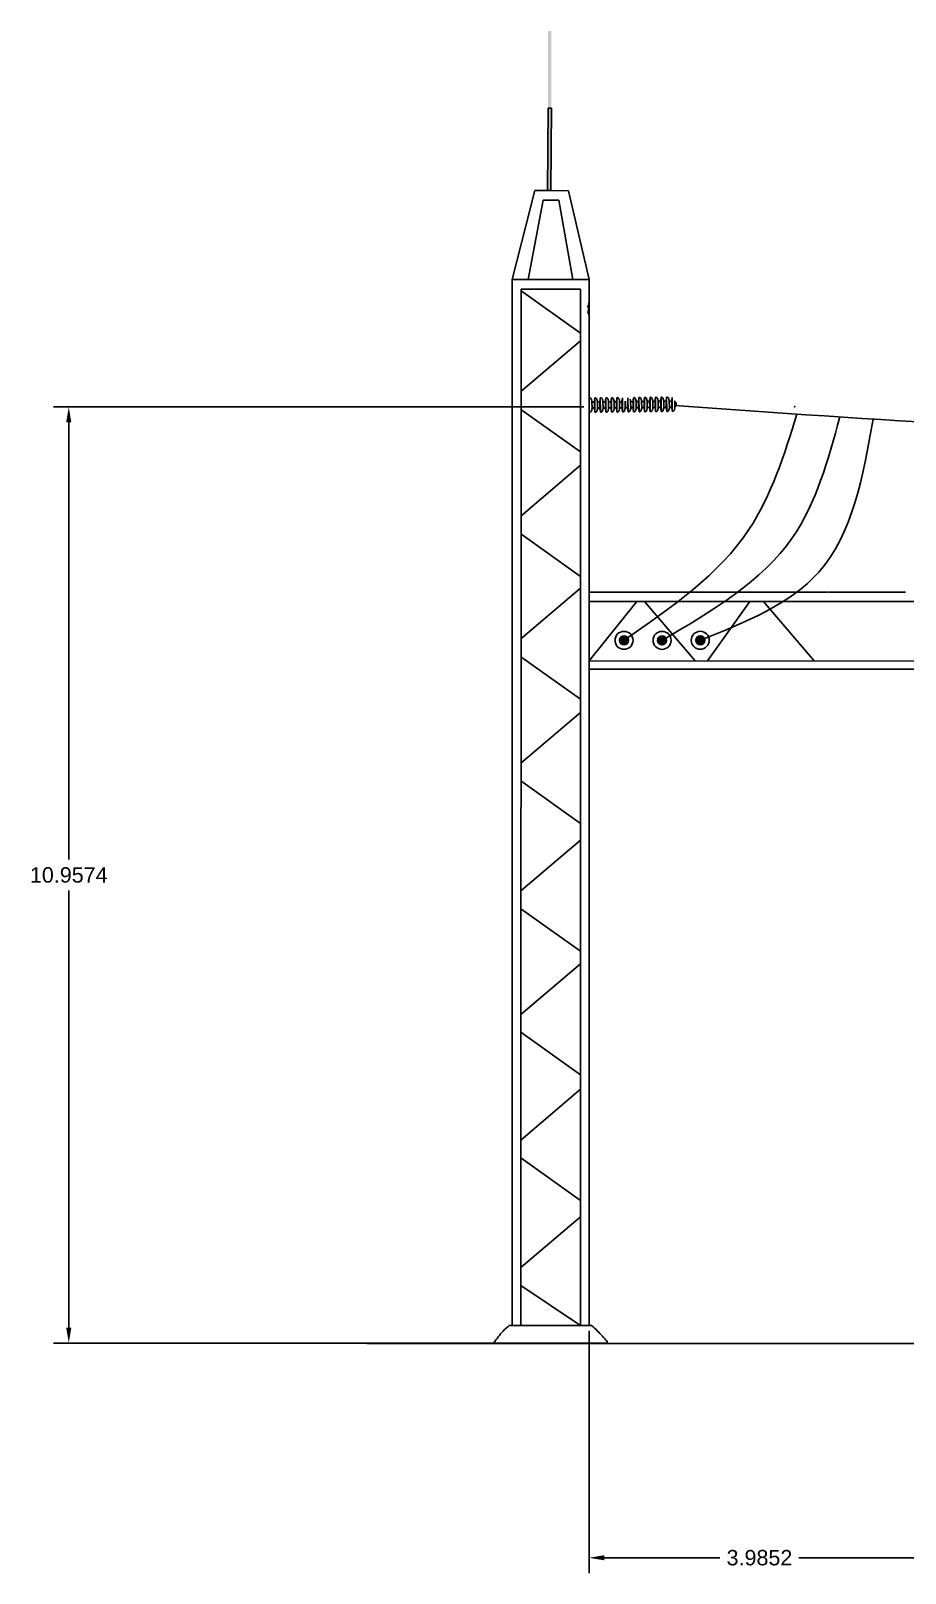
# Model space of a CAD drawing. Header units: inches. Extents: x 25.4 to 67.8, y 12.4 to 30.4.
# Drawn here: x 25.39 to 35.61, y 12.38 to 30.43 of the extents above; entities that cross this region are included whole.
import ezdxf

# ---------------------------------------------------------------- set-up
doc = ezdxf.new("R2010")
doc.units = ezdxf.units.IN
doc.header["$MEASUREMENT"] = 0
doc.linetypes.add('DASHED', pattern=[0.75, 0.5, -0.25])
for name, color, linetype in [('DIM', 2, 'Continuous'), ('medidas', 3, 'Continuous'), ('referencia', 2, 'Continuous')]:
    doc.layers.add(name, color=color, linetype=linetype)
doc.styles.get("Standard").update_dxf_attribs({"font": 'arial.ttf'})
doc.dimstyles.get("Standard").update_dxf_attribs({"dimtxt": 0.18, "dimasz": 0.18, "dimexe": 0.18, "dimexo": 0.0625, "dimgap": 0.09, "dimtad": 0, "dimtih": 1, "dimtoh": 1, "dimdec": 4, "dimzin": 0, "dimdsep": 46, "dimtxsty": 'Standard', "dimcen": 0.09, "dimadec": 0, "dimazin": 0, "dimtfac": 1, "dimtdec": 4, "dimtofl": 0, "dimtmove": 0, "dimatfit": 3, "dimfxl": 1, "dimtolj": 1, "dimtzin": 0, "dimarcsym": 0})

# ---------------------------------------------------------------- blocks, each defined once
blk = doc.blocks.new('*D82')
at = {"layer": 'Defpoints', "color": 0, "transparency": 16777216}
for p in [(31.914, 15.278), (35.899, 15.278), (35.899, 12.558)]:
    blk.add_point(p, dxfattribs=at)
at = {"layer": 'medidas', "color": 0, "lineweight": -2, "transparency": 16777216}
for p, q in [((31.914, 15.215), (31.914, 12.378)), ((35.899, 15.215), (35.899, 12.378)), ((32.094, 12.558), (33.444, 12.558)), ((35.719, 12.558), (34.369, 12.558))]:
    blk.add_line(p, q, dxfattribs=at)
at = {"layer": 'medidas', "color": 0, "transparency": 16777216}
for points in [[(32.094, 12.588), (32.094, 12.528), (31.914, 12.558)], [(35.719, 12.588), (35.719, 12.528), (35.899, 12.558)]]:
    blk.add_solid(points, dxfattribs=at)
at = {"layer": 'medidas', "color": 0, "transparency": 16777216, "insert": (33.907, 12.558), "char_height": 0.18, "attachment_point": 5}
blk.add_mtext('\\A1;3.9852', dxfattribs=at)
blk = doc.blocks.new('*D90')
at = {"layer": 'Defpoints', "color": 0, "transparency": 16777216}
for p in [(31.916, 26.028), (25.829, 15.071), (31.914, 15.071)]:
    blk.add_point(p, dxfattribs=at)
at = {"layer": 'medidas', "color": 0, "lineweight": -2, "transparency": 16777216}
for p, q in [((31.853, 26.028), (25.649, 26.028)), ((25.829, 25.848), (25.829, 20.731)), ((25.829, 15.251), (25.829, 20.367)), ((31.852, 15.071), (25.649, 15.071))]:
    blk.add_line(p, q, dxfattribs=at)
at = {"layer": 'medidas', "color": 0, "transparency": 16777216}
for points in [[(25.799, 25.848), (25.859, 25.848), (25.829, 26.028)], [(25.799, 15.251), (25.859, 15.251), (25.829, 15.071)]]:
    blk.add_solid(points, dxfattribs=at)
at = {"layer": 'medidas', "color": 0, "transparency": 16777216, "insert": (25.829, 20.549), "char_height": 0.18, "attachment_point": 5}
blk.add_mtext('\\A1;10.9574', dxfattribs=at)

msp = doc.modelspace()

# ---------------------------------------------------------------- hatches: boundary and pattern name
at = {"layer": 'DIM'}
h = msp.add_hatch(color=256, dxfattribs=at)
h.dxf.hatch_style = 1
h.paths.add_polyline_path([(32.3754, 23.29576, 1), (32.27026, 23.29576, 1)])
h = msp.add_hatch(color=256, dxfattribs=at)
h.dxf.hatch_style = 1
h.paths.add_polyline_path([(32.82102, 23.29552, 1), (32.71589, 23.29552, 1)])
h = msp.add_hatch(color=256, dxfattribs=at)
h.dxf.hatch_style = 1
h.paths.add_polyline_path([(33.26731, 23.29622, 1), (33.16217, 23.29622, 1)])
at = {"layer": 'referencia'}
h = msp.add_hatch(color=256, dxfattribs=at)
h.dxf.hatch_style = 1
h.paths.add_polyline_path([(31.47427, 30.42908), (31.43495, 30.42921), (31.42848, 28.56091), (31.4678, 28.56091)])

# ---------------------------------------------------------------- linework, layer by layer
at = {"color": 2}
for p, q in [((31.90818, 27.22136), (31.90828, 27.21161)), ((31.90912, 27.12869), (31.90924, 27.11712)), ((31.97618, 26.10153), (31.97628, 26.09178)), ((31.97712, 26.00885), (31.97724, 25.99728)), ((32.04035, 26.10223), (32.04045, 26.09247)), ((32.04129, 26.00955), (32.04141, 25.99798)), ((32.10547, 26.10284), (32.10557, 26.09309)), ((32.10641, 26.01016), (32.10653, 25.99859)), ((32.17059, 26.1035), (32.17068, 26.09375)), ((32.17153, 26.01082), (32.17164, 25.99926)), ((32.23476, 26.10415), (32.23486, 26.0944)), ((32.2357, 26.01147), (32.23582, 25.99991)), ((32.29893, 26.10485), (32.29903, 26.0951)), ((32.29987, 26.01217), (32.29999, 26.00061)), ((32.36499, 26.01278), (32.36511, 26.00122)), ((32.42822, 26.10611), (32.42832, 26.09636)), ((32.42916, 26.01343), (32.42928, 26.00187)), ((32.49239, 26.10681), (32.49249, 26.09706)), ((32.49333, 26.01413), (32.49345, 26.00257)), ((32.55751, 26.10742), (32.55761, 26.09767)), ((32.55845, 26.01475), (32.55857, 26.00318)), ((32.62263, 26.10808), (32.62273, 26.09833)), ((32.62357, 26.01541), (32.62369, 26.00384)), ((32.6868, 26.10873), (32.6869, 26.09898)), ((32.68774, 26.01606), (32.68786, 26.00449)), ((32.75098, 26.10943), (32.75107, 26.09968)), ((32.75192, 26.01676), (32.75203, 26.00519)), ((32.81609, 26.11005), (32.81619, 26.1003)), ((32.81703, 26.01737), (32.81715, 26.0058)), ((32.87313, 26.02596), (32.85273, 26.01511))]:
    msp.add_line(p, q, dxfattribs=at)
at = {"color": 2, "linetype": 'DASHED'}
for p, q in [((31.90912, 27.12869), (31.90828, 27.21161)), ((31.90855, 27.18456), (31.90886, 27.15392)), ((31.90935, 27.22256), (31.91054, 27.22257)), ((31.91042, 27.23347), (31.91173, 27.10506)), ((31.91043, 27.11595), (31.91162, 27.11596)), ((31.9116, 27.23467), (31.91278, 27.23468)), ((31.91264, 27.24877), (31.91425, 27.08981)), ((31.91292, 27.10388), (31.91411, 27.1039)), ((31.9422, 26.1151), (31.94818, 26.09058)), ((31.94354, 25.98302), (31.94902, 26.00766)), ((31.94902, 26.00766), (31.94818, 26.09058)), ((31.97712, 26.00885), (31.97628, 26.09178)), ((31.97655, 26.06472), (31.97686, 26.03408)), ((31.97735, 26.10272), (31.97854, 26.10273)), ((31.97842, 26.11364), (31.97973, 25.98522)), ((31.97843, 25.99611), (31.97962, 25.99612)), ((31.9796, 26.11483), (31.98078, 26.11485)), ((31.98064, 26.12893), (31.98225, 25.96997)), ((32.00637, 26.11575), (32.01235, 26.09123)), ((32.00771, 25.98368), (32.01319, 26.00831)), ((32.01319, 26.00831), (32.01235, 26.09123)), ((32.04129, 26.00955), (32.04045, 26.09247)), ((32.04072, 26.06542), (32.04104, 26.03478)), ((32.04152, 26.10342), (32.04271, 26.10343)), ((32.0426, 26.11434), (32.0439, 25.98592)), ((32.04261, 25.99681), (32.04379, 25.99682)), ((32.04377, 26.11553), (32.04496, 26.11555)), ((32.04481, 26.12963), (32.04642, 25.97067)), ((32.07054, 26.11645), (32.07653, 26.09193)), ((32.07188, 25.98437), (32.07737, 26.00901)), ((32.07737, 26.00901), (32.07653, 26.09193)), ((32.10641, 26.01016), (32.10557, 26.09309)), ((32.10584, 26.06604), (32.10615, 26.0354)), ((32.10664, 26.10403), (32.10783, 26.10405)), ((32.10772, 26.11495), (32.10902, 25.98653)), ((32.10772, 25.99742), (32.10891, 25.99743)), ((32.10889, 26.11615), (32.11007, 26.11616)), ((32.10993, 26.13024), (32.11154, 25.97128)), ((32.13566, 26.11706), (32.14164, 26.09255)), ((32.137, 25.98499), (32.14248, 26.00962)), ((32.14248, 26.00962), (32.14164, 26.09255)), ((32.17153, 26.01082), (32.17068, 26.09375)), ((32.17096, 26.0667), (32.17127, 26.03606)), ((32.17176, 26.10469), (32.17294, 26.10471)), ((32.17283, 26.11561), (32.17413, 25.98719)), ((32.17284, 25.99808), (32.17402, 25.99809)), ((32.174, 26.11681), (32.17519, 26.11682)), ((32.17505, 26.1309), (32.17666, 25.97195)), ((32.20078, 26.11772), (32.20676, 26.09321)), ((32.20212, 25.98565), (32.2076, 26.01028)), ((32.2076, 26.01028), (32.20676, 26.09321)), ((32.2357, 26.01147), (32.23486, 26.0944)), ((32.23513, 26.06735), (32.23544, 26.03671)), ((32.23593, 26.10535), (32.23712, 26.10536)), ((32.23701, 26.11626), (32.23831, 25.98784)), ((32.23701, 25.99873), (32.2382, 25.99875)), ((32.23818, 26.11746), (32.23936, 26.11747)), ((32.23922, 26.13155), (32.24083, 25.9726)), ((32.26495, 26.11837), (32.27093, 26.09386)), ((32.26629, 25.9863), (32.27177, 26.01093)), ((32.27177, 26.01093), (32.27093, 26.09386)), ((32.29987, 26.01217), (32.29903, 26.0951)), ((32.2993, 26.06805), (32.29962, 26.03741)), ((32.30118, 26.11696), (32.30248, 25.98854)), ((32.30119, 25.99943), (32.30237, 25.99945)), ((32.30339, 26.13225), (32.30501, 25.9733)), ((32.33046, 25.987), (32.33595, 26.01163)), ((32.33595, 26.01163), (32.33511, 26.09456)), ((32.36499, 26.01278), (32.36415, 26.09571)), ((32.36442, 26.06866), (32.36473, 26.03802)), ((32.3663, 26.11757), (32.3676, 25.98915)), ((32.3663, 26.00005), (32.36749, 26.00006)), ((32.36851, 26.13287), (32.37012, 25.97391)), ((32.39424, 26.11968), (32.40022, 26.09517)), ((32.39558, 25.98761), (32.40106, 26.01224)), ((32.40106, 26.01224), (32.40022, 26.09517)), ((32.42916, 26.01343), (32.42832, 26.09636)), ((32.4286, 26.06931), (32.42891, 26.03867)), ((32.42939, 26.10731), (32.43058, 26.10732)), ((32.43047, 26.11822), (32.43177, 25.98981)), ((32.43048, 26.0007), (32.43166, 26.00071)), ((32.43164, 26.11942), (32.43283, 26.11943)), ((32.43268, 26.13352), (32.4343, 25.97456)), ((32.45841, 26.12033), (32.4644, 26.09582)), ((32.45975, 25.98826), (32.46524, 26.01289)), ((32.46524, 26.01289), (32.4644, 26.09582)), ((32.49333, 26.01413), (32.49249, 26.09706)), ((32.49277, 26.07001), (32.49308, 26.03937)), ((32.49357, 26.10801), (32.49475, 26.10802)), ((32.49464, 26.11892), (32.49594, 25.99051)), ((32.49465, 26.0014), (32.49583, 26.00141)), ((32.49581, 26.12012), (32.497, 26.12013)), ((32.49686, 26.13422), (32.49847, 25.97526)), ((32.52259, 26.12103), (32.52857, 26.09652)), ((32.52393, 25.98896), (32.52941, 26.01359)), ((32.52941, 26.01359), (32.52857, 26.09652)), ((32.55845, 26.01475), (32.55761, 26.09767)), ((32.55789, 26.07062), (32.5582, 26.03998)), ((32.55868, 26.10862), (32.55987, 26.10863)), ((32.55976, 26.11953), (32.56106, 25.99112)), ((32.55977, 26.00201), (32.56095, 26.00202)), ((32.56093, 26.12073), (32.56212, 26.12074)), ((32.56197, 26.13483), (32.56359, 25.97587)), ((32.5877, 26.12165), (32.59369, 26.09713)), ((32.58904, 25.98957), (32.59453, 26.0142)), ((32.59453, 26.0142), (32.59369, 26.09713)), ((32.62357, 26.01541), (32.62273, 26.09833)), ((32.623, 26.07128), (32.62331, 26.04064)), ((32.6238, 26.10928), (32.62499, 26.10929)), ((32.62488, 26.1202), (32.62618, 25.99178)), ((32.62488, 26.00267), (32.62607, 26.00268)), ((32.62605, 26.12139), (32.62723, 26.1214)), ((32.62709, 26.13549), (32.6287, 25.97653)), ((32.65282, 26.12231), (32.6588, 26.09779)), ((32.65416, 25.99023), (32.65964, 26.01487)), ((32.65964, 26.01487), (32.6588, 26.09779)), ((32.68774, 26.01606), (32.6869, 26.09898)), ((32.68718, 26.07193), (32.68749, 26.04129)), ((32.68797, 26.10993), (32.68916, 26.10994)), ((32.68905, 26.12085), (32.69035, 25.99243)), ((32.68906, 26.00332), (32.69024, 26.00333)), ((32.69022, 26.12204), (32.69141, 26.12205)), ((32.69126, 26.13614), (32.69288, 25.97718)), ((32.71699, 26.12296), (32.72298, 26.09844)), ((32.71833, 25.99088), (32.72382, 26.01552)), ((32.72382, 26.01552), (32.72298, 26.09844)), ((32.75192, 26.01676), (32.75107, 26.09968)), ((32.75135, 26.07263), (32.75166, 26.04199)), ((32.75215, 26.11063), (32.75333, 26.11064)), ((32.75322, 26.12155), (32.75452, 25.99313)), ((32.75323, 26.00402), (32.75441, 26.00403)), ((32.75439, 26.12274), (32.75558, 26.12275)), ((32.75544, 26.13684), (32.75705, 25.97788)), ((32.78117, 26.12366), (32.78715, 26.09914)), ((32.78251, 25.99158), (32.78799, 26.01622)), ((32.78799, 26.01622), (32.78715, 26.09914)), ((32.81703, 26.01737), (32.81619, 26.1003)), ((32.81647, 26.07324), (32.81678, 26.04261)), ((32.81726, 26.11124), (32.81845, 26.11126)), ((32.81834, 26.12216), (32.81964, 25.99374)), ((32.81835, 26.00463), (32.81953, 26.00464)), ((32.81951, 26.12335), (32.8207, 26.12337)), ((32.82055, 26.13745), (32.82217, 25.97849)), ((32.84628, 26.12427), (32.85227, 26.09975)), ((32.84762, 25.9922), (32.85311, 26.01683)), ((32.85311, 26.01683), (32.85227, 26.09975)), ((32.88122, 26.1098), (32.88228, 26.00556)), ((32.88159, 26.073), (32.8819, 26.04236)), ((32.88347, 26.12191), (32.88477, 25.99349)), ((32.88347, 26.00438), (32.88466, 26.0044)), ((32.88568, 26.13721), (32.88729, 25.97825)), ((32.91275, 25.99195), (32.91823, 26.01658)), ((32.91823, 26.01658), (32.91739, 26.09951)), ((32.91767, 26.07246), (32.91798, 26.04182)), ((32.93185, 26.0726), (32.93216, 26.04196)), ((31.98092, 25.98405), (31.98211, 25.98406)), ((32.0451, 25.98475), (32.04628, 25.98476)), ((32.11021, 25.98536), (32.1114, 25.98537)), ((32.17533, 25.98602), (32.17652, 25.98603)), ((32.2395, 25.98667), (32.24069, 25.98668)), ((32.30368, 25.98737), (32.30486, 25.98738)), ((32.36879, 25.98798), (32.36998, 25.98799)), ((32.43297, 25.98863), (32.43415, 25.98864)), ((32.49714, 25.98933), (32.49833, 25.98934)), ((32.56226, 25.98994), (32.56344, 25.98996)), ((32.62738, 25.99061), (32.62856, 25.99062)), ((32.69155, 25.99126), (32.69273, 25.99127)), ((32.75572, 25.99196), (32.75691, 25.99197)), ((32.82084, 25.99257), (32.82202, 25.99258)), ((32.88596, 25.99232), (32.88715, 25.99233))]:
    msp.add_line(p, q, dxfattribs=at)
at = {"color": 2}
msp.add_lwpolyline([(32.92039, 26.0791), (32.91754, 26.08446)], dxfattribs=at)
for centre, radius, start, end in [((31.90155, 27.22278), 0.02112, 237.459927, 288.832763), ((31.90264, 27.11557), 0.02112, 72.329705, 123.702541), ((31.95879, 26.09816), 0.01304, 215.538928, 267.355559), ((31.95978, 26.00029), 0.01304, 93.806909, 145.623539), ((31.96955, 26.10294), 0.02112, 237.459927, 288.832763), ((31.97064, 25.99573), 0.02112, 72.329705, 123.702541), ((32.02296, 26.09881), 0.01304, 215.538928, 267.355559), ((32.02395, 26.00095), 0.01304, 93.806909, 145.623539), ((32.03372, 26.10359), 0.02112, 237.459927, 288.832763), ((32.03481, 25.99638), 0.02112, 72.329705, 123.702541), ((32.08713, 26.09946), 0.01304, 215.538928, 267.355559), ((32.08813, 26.0016), 0.01304, 93.806909, 145.623539), ((32.09789, 26.10425), 0.02112, 237.459927, 291.549901), ((32.09898, 25.99703), 0.02112, 69.612567, 123.702541), ((32.15225, 26.10012), 0.01304, 215.538928, 267.355559), ((32.15324, 26.00226), 0.01304, 93.806909, 145.623539), ((32.16301, 26.10491), 0.02112, 237.459927, 291.549901), ((32.1641, 25.99769), 0.02112, 69.612567, 123.702541), ((32.21737, 26.10078), 0.01304, 215.538928, 267.355559), ((32.21836, 26.00292), 0.01304, 93.806909, 145.623539), ((32.22813, 26.10557), 0.02112, 237.459927, 288.832763), ((32.22922, 25.99835), 0.02112, 72.329705, 123.702541), ((32.28154, 26.10143), 0.01304, 215.538928, 267.355559), ((32.28253, 26.00357), 0.01304, 93.806909, 145.623539), ((32.2923, 26.10622), 0.02112, 237.459927, 288.832763), ((32.29339, 25.99901), 0.02112, 72.329705, 123.702541), ((32.34671, 26.00422), 0.01304, 93.806909, 145.623539), ((32.35756, 25.99966), 0.02112, 69.612567, 123.702541), ((32.41083, 26.10275), 0.01304, 215.538928, 267.355559), ((32.41182, 26.00488), 0.01304, 93.806909, 145.623539), ((32.42159, 26.10753), 0.02112, 237.459927, 288.832763), ((32.42268, 26.00032), 0.02112, 72.329705, 123.702541), ((32.475, 26.1034), 0.01304, 215.538928, 267.355559), ((32.476, 26.00553), 0.01304, 93.806909, 145.623539), ((32.48577, 26.10818), 0.02112, 237.459927, 288.832763), ((32.48685, 26.00097), 0.02112, 72.329705, 123.702541), ((32.53918, 26.10405), 0.01304, 215.538928, 267.355559), ((32.54017, 26.00618), 0.01304, 93.806909, 145.623539), ((32.54994, 26.10883), 0.02112, 237.459927, 291.549901), ((32.55103, 26.00162), 0.02112, 69.612567, 123.702541), ((32.6043, 26.10471), 0.01304, 215.538928, 267.355559), ((32.60529, 26.00684), 0.01304, 93.806909, 145.623539), ((32.61506, 26.10949), 0.02112, 237.459927, 291.549901), ((32.61614, 26.00228), 0.02112, 69.612567, 123.702541), ((32.66941, 26.10537), 0.01304, 215.538928, 267.355559), ((32.6704, 26.0075), 0.01304, 93.806909, 145.623539), ((32.68017, 26.11015), 0.02112, 237.459927, 288.832763), ((32.68126, 26.00294), 0.02112, 72.329705, 123.702541), ((32.73359, 26.10602), 0.01304, 215.538928, 267.355559), ((32.73458, 26.00815), 0.01304, 93.806909, 145.623539), ((32.74435, 26.1108), 0.02112, 237.459927, 288.832763), ((32.74543, 26.00359), 0.02112, 72.329705, 123.702541), ((32.79776, 26.10667), 0.01304, 215.538928, 267.355559), ((32.79875, 26.00881), 0.01304, 93.806909, 145.623539), ((32.80852, 26.11145), 0.02112, 237.459927, 291.549901), ((32.80961, 26.00424), 0.02112, 69.612567, 123.702541), ((32.86288, 26.10733), 0.01304, 215.538928, 267.355559), ((32.86387, 26.00947), 0.01304, 93.806909, 145.623539), ((32.87364, 26.11212), 0.02112, 237.459927, 291.549901), ((32.87472, 26.0049), 0.02112, 69.612567, 123.702541)]:
    msp.add_arc(centre, radius, start, end, dxfattribs=at)
at = {"color": 2, "linetype": 'DASHED'}
for centre, radius, start, end in [((31.90936, 27.22138), 0.00118, 90.581234, 180.581234), ((31.91042, 27.11713), 0.00118, 180.581234, 270.581234), ((31.91161, 27.23349), 0.00118, 90.581234, 180.581234), ((31.91291, 27.10507), 0.00118, 180.581234, 270.581234), ((31.91738, 27.24882), 0.00474, 83.863317, 180.581234), ((31.91899, 27.08986), 0.00474, 180.581234, 277.299151), ((31.91918, 26.10948), 0.02369, 13.711253, 83.863317), ((31.97736, 26.10154), 0.00118, 90.581234, 180.581234), ((31.97842, 25.99729), 0.00118, 180.581234, 270.581234), ((31.97961, 26.11365), 0.00118, 90.581234, 180.581234), ((31.98538, 26.12898), 0.00474, 83.863317, 180.581234), ((31.98335, 26.11013), 0.02369, 13.711253, 83.863317), ((32.04154, 26.10224), 0.00118, 90.581234, 180.581234), ((32.04259, 25.99799), 0.00118, 180.581234, 270.581234), ((32.04378, 26.11435), 0.00118, 90.581234, 180.581234), ((32.04955, 26.12968), 0.00474, 83.863317, 180.581234), ((32.04752, 26.11083), 0.02369, 13.711253, 83.863317), ((32.10665, 26.10285), 0.00118, 90.581234, 180.581234), ((32.10771, 25.99861), 0.00118, 180.581234, 270.581234), ((32.1089, 26.11496), 0.00118, 90.581234, 180.581234), ((32.11467, 26.13029), 0.00474, 83.863317, 180.581234), ((32.11264, 26.11144), 0.02369, 13.711253, 83.863317), ((32.17177, 26.10351), 0.00118, 90.581234, 180.581234), ((32.17283, 25.99927), 0.00118, 180.581234, 270.581234), ((32.17402, 26.11562), 0.00118, 90.581234, 180.581234), ((32.17978, 26.13095), 0.00474, 83.863317, 180.581234), ((32.17776, 26.1121), 0.02369, 13.711253, 83.863317), ((32.23594, 26.10416), 0.00118, 90.581234, 180.581234), ((32.237, 25.99992), 0.00118, 180.581234, 270.581234), ((32.23819, 26.11627), 0.00118, 90.581234, 180.581234), ((32.24396, 26.1316), 0.00474, 83.863317, 180.581234), ((32.24193, 26.11276), 0.02369, 13.711253, 83.863317), ((32.30117, 26.00062), 0.00118, 180.581234, 270.581234), ((32.36629, 26.00123), 0.00118, 180.581234, 270.581234), ((32.42941, 26.10612), 0.00118, 90.581234, 180.581234), ((32.43046, 26.00188), 0.00118, 180.581234, 270.581234), ((32.43165, 26.11824), 0.00118, 90.581234, 180.581234), ((32.4354, 26.11472), 0.02369, 13.711253, 83.863317), ((32.49358, 26.10682), 0.00118, 90.581234, 180.581234), ((32.49464, 26.00258), 0.00118, 180.581234, 270.581234), ((32.49583, 26.11893), 0.00118, 90.581234, 180.581234), ((32.50159, 26.13427), 0.00474, 83.863317, 180.581234), ((32.49957, 26.11542), 0.02369, 13.711253, 83.863317), ((32.5587, 26.10744), 0.00118, 90.581234, 180.581234), ((32.55975, 26.00319), 0.00118, 180.581234, 270.581234), ((32.56094, 26.11955), 0.00118, 90.581234, 180.581234), ((32.56671, 26.13488), 0.00474, 83.863317, 180.581234), ((32.56469, 26.11603), 0.02369, 13.711253, 83.863317), ((32.62381, 26.1081), 0.00118, 90.581234, 180.581234), ((32.62487, 26.00385), 0.00118, 180.581234, 270.581234), ((32.62606, 26.12021), 0.00118, 90.581234, 180.581234), ((32.63183, 26.13554), 0.00474, 83.863317, 180.581234), ((32.6298, 26.11669), 0.02369, 13.711253, 83.863317), ((32.68799, 26.10875), 0.00118, 90.581234, 180.581234), ((32.68904, 26.0045), 0.00118, 180.581234, 270.581234), ((32.69023, 26.12086), 0.00118, 90.581234, 180.581234), ((32.696, 26.13619), 0.00474, 83.863317, 180.581234), ((32.69398, 26.11734), 0.02369, 13.711253, 83.863317), ((32.75216, 26.10945), 0.00118, 90.581234, 180.581234), ((32.75322, 26.0052), 0.00118, 180.581234, 270.581234), ((32.75441, 26.12156), 0.00118, 90.581234, 180.581234), ((32.76017, 26.13689), 0.00474, 83.863317, 180.581234), ((32.75815, 26.11804), 0.02369, 13.711253, 83.863317), ((32.81728, 26.11006), 0.00118, 90.581234, 180.581234), ((32.81833, 26.00582), 0.00118, 180.581234, 270.581234), ((32.81952, 26.12217), 0.00118, 90.581234, 180.581234), ((32.82529, 26.1375), 0.00474, 83.863317, 180.581234), ((32.82327, 26.11865), 0.02369, 13.711253, 83.863317), ((32.8824, 26.10981), 0.00118, 90.581234, 180.581234), ((32.88346, 26.00557), 0.00118, 180.581234, 270.581234), ((32.92475, 26.07344), 0.00715, 353.285936, 187.876532), ((32.92506, 26.0428), 0.00715, 173.285936, 7.876532), ((31.92041, 25.98817), 0.02369, 277.299151, 347.451214), ((31.98091, 25.98523), 0.00118, 180.581234, 270.581234), ((31.98699, 25.97002), 0.00474, 180.581234, 277.299151), ((31.98458, 25.98882), 0.02369, 277.299151, 347.451214), ((32.04509, 25.98593), 0.00118, 180.581234, 270.581234), ((32.05116, 25.97072), 0.00474, 180.581234, 277.299151), ((32.04876, 25.98952), 0.02369, 277.299151, 347.451214), ((32.1102, 25.98654), 0.00118, 180.581234, 270.581234), ((32.11628, 25.97133), 0.00474, 180.581234, 277.299151), ((32.11387, 25.99013), 0.02369, 277.299151, 347.451214), ((32.17532, 25.9872), 0.00118, 180.581234, 270.581234), ((32.1814, 25.97199), 0.00474, 180.581234, 277.299151), ((32.17899, 25.9908), 0.02369, 277.299151, 347.451214), ((32.23949, 25.98785), 0.00118, 180.581234, 270.581234), ((32.24557, 25.97264), 0.00474, 180.581234, 277.299151), ((32.24316, 25.99145), 0.02369, 277.299151, 347.451214), ((32.30367, 25.98855), 0.00118, 180.581234, 270.581234), ((32.30974, 25.97334), 0.00474, 180.581234, 277.299151), ((32.30734, 25.99215), 0.02369, 277.299151, 347.451214), ((32.36878, 25.98917), 0.00118, 180.581234, 270.581234), ((32.37486, 25.97396), 0.00474, 180.581234, 277.299151), ((32.37245, 25.99276), 0.02369, 277.299151, 347.451214), ((32.43296, 25.98982), 0.00118, 180.581234, 270.581234), ((32.43903, 25.97461), 0.00474, 180.581234, 277.299151), ((32.43663, 25.99341), 0.02369, 277.299151, 347.451214), ((32.49713, 25.99052), 0.00118, 180.581234, 270.581234), ((32.50321, 25.97531), 0.00474, 180.581234, 277.299151), ((32.5008, 25.99411), 0.02369, 277.299151, 347.451214), ((32.56225, 25.99113), 0.00118, 180.581234, 270.581234), ((32.56832, 25.97592), 0.00474, 180.581234, 277.299151), ((32.56592, 25.99472), 0.02369, 277.299151, 347.451214), ((32.62736, 25.99179), 0.00118, 180.581234, 270.581234), ((32.63344, 25.97658), 0.00474, 180.581234, 277.299151), ((32.63103, 25.99538), 0.02369, 277.299151, 347.451214), ((32.69154, 25.99244), 0.00118, 180.581234, 270.581234), ((32.69761, 25.97723), 0.00474, 180.581234, 277.299151), ((32.69521, 25.99603), 0.02369, 277.299151, 347.451214), ((32.75571, 25.99314), 0.00118, 180.581234, 270.581234), ((32.76179, 25.97793), 0.00474, 180.581234, 277.299151), ((32.75938, 25.99673), 0.02369, 277.299151, 347.451214), ((32.82083, 25.99375), 0.00118, 180.581234, 270.581234), ((32.8269, 25.97854), 0.00474, 180.581234, 277.299151), ((32.8245, 25.99734), 0.02369, 277.299151, 347.451214), ((32.88595, 25.99351), 0.00118, 180.581234, 270.581234), ((32.89015, 25.98203), 0.00474, 205.556111, 302.274028), ((32.88785, 26.00641), 0.0288, 279.645994, 329.846963)]:
    msp.add_arc(centre, radius, start, end, dxfattribs=at)
at = {"layer": 'DIM'}
for p, q in [((31.01625, 27.51826), (31.01407, 15.27789)), ((31.01625, 27.51826), (31.91625, 27.51826)), ((31.91625, 27.51826), (31.91407, 15.27789)), ((31.11829, 27.40469), (31.11611, 15.27789)), ((31.11829, 27.40469), (31.81421, 27.40469)), ((31.11829, 27.38764), (31.81421, 26.88996)), ((31.81421, 27.40469), (31.81203, 15.27789)), ((31.81203, 26.80199), (31.11611, 26.20799)), ((31.11611, 25.99929), (31.81203, 25.50162)), ((31.81203, 25.34397), (31.11611, 24.74997)), ((31.11611, 24.54127), (31.81203, 24.04359)), ((31.81203, 23.90714), (31.11611, 23.31314)), ((34.70649, 23.85848), (31.91407, 23.85848)), ((35.61485, 23.85848), (34.71485, 23.85848)), ((31.91407, 23.75044), (35.60649, 23.75044)), ((31.91407, 23.05451), (32.47211, 23.75044)), ((32.5625, 23.75044), (33.1565, 23.05452)), ((33.29794, 23.05452), (33.79562, 23.75044)), ((33.9516, 23.75322), (34.5456, 23.0573)), ((35.60649, 23.75044), (41.78746, 23.74849)), ((31.11611, 23.10444), (31.81203, 22.60676)), ((31.91407, 23.05451), (38.07646, 23.05257)), ((38.07646, 22.95653), (31.91407, 22.95847)), ((31.81203, 22.45229), (31.11611, 21.8583)), ((31.11611, 21.6496), (31.81203, 21.15192)), ((31.81203, 20.95751), (31.11611, 20.36352)), ((31.11611, 20.15482), (31.81203, 19.65714)), ((31.81203, 19.51103), (31.11611, 18.91704)), ((31.11611, 18.70834), (31.81203, 18.21066)), ((31.81203, 18.04105), (31.11611, 17.44706)), ((31.11611, 17.23835), (31.81203, 16.74068)), ((31.81203, 16.54803), (31.11611, 15.95404)), ((31.11611, 15.74533), (31.81203, 15.27789)), ((31.94262, 15.27789), (30.98018, 15.27789))]:
    msp.add_line(p, q, dxfattribs=at)
for centre, radius in [((32.32283, 23.29576), 0.10521), ((32.32283, 23.29576), 0.05257), ((32.76846, 23.29552), 0.10521), ((32.76846, 23.29552), 0.05257), ((33.21474, 23.29622), 0.10521), ((33.21474, 23.29622), 0.05257)]:
    msp.add_circle(centre, radius, dxfattribs=at)
at = {"layer": 'medidas', "color": 40, "true_color": 0xf8d731}
for p, q in [((32.32283, 23.29576), (32.32283, 23.34833)), ((29.31887, 15.06602), (59.56255, 15.06602)), ((30.79773, 15.07063), (32.12507, 15.07063)), ((32.12507, 15.09133), (32.12507, 15.07063))]:
    msp.add_line(p, q, dxfattribs=at)
at = {"layer": 'medidas'}
for points in [[(32.91767, 26.04363), (39.92022, 25.69282), (48.52534, 26.05333)], [(32.32283, 23.29576), (33.78426, 24.59303), (34.3449, 25.94388)], [(32.76846, 23.29552), (34.29291, 24.49802), (34.84709, 25.91016)], [(33.21474, 23.29622), (34.60097, 24.09424), (35.23681, 25.88481)]]:
    msp.add_spline(points, degree=3, dxfattribs=at)
at = {"layer": 'medidas', "color": 40, "true_color": 0xf8d731}
msp.add_point((34.31775, 26.02911), dxfattribs=at)
at = {"layer": 'referencia'}
for p, q in [((31.42848, 28.56091), (31.43495, 29.52324)), ((31.43495, 29.52324), (31.47427, 29.5231)), ((31.47427, 29.5231), (31.4678, 28.56091)), ((31.01625, 27.51826), (31.27812, 28.56042)), ((31.27812, 28.56042), (31.4678, 28.56091)), ((31.67183, 28.55771), (31.4678, 28.56091)), ((31.91625, 27.51826), (31.67183, 28.55771)), ((31.20103, 27.51826), (31.3764, 28.44823)), ((31.3764, 28.44823), (31.5624, 28.44701)), ((31.5624, 28.44701), (31.3764, 28.44823)), ((31.72516, 27.51826), (31.5624, 28.44701)), ((30.98018, 15.27789), (31.91407, 15.27789))]:
    msp.add_line(p, q, dxfattribs=at)
for points in [[(30.98018, 15.27789), (30.9097, 15.21175), (30.79773, 15.07063)], [(31.94262, 15.27789), (32.0131, 15.21175), (32.12507, 15.09133)]]:
    msp.add_spline(points, degree=3, dxfattribs=at)

# ---------------------------------------------------------------- dimensions: what is measured, and where the dimension line sits
at = {"layer": 'medidas', "color": 40, "true_color": 0xf8d731}
dim = msp.add_linear_dim(base=(25.82874, 15.07063), p1=(31.91599, 26.02802), p2=(31.91407, 15.07063), angle=90, dimstyle='Standard', dxfattribs=at)
dim.commit()
dim.dimension.update_dxf_attribs({"geometry": '*D90', "text_midpoint": (25.82874, 20.54932)})
dim = msp.add_linear_dim(base=(35.89923, 12.55786), p1=(31.91407, 15.27789), p2=(35.89923, 15.27789), dimstyle='Standard', dxfattribs=at)
dim.commit()
dim.dimension.update_dxf_attribs({"geometry": '*D82', "text_midpoint": (33.90665, 12.55786)})

doc.saveas('drawing.dxf')
